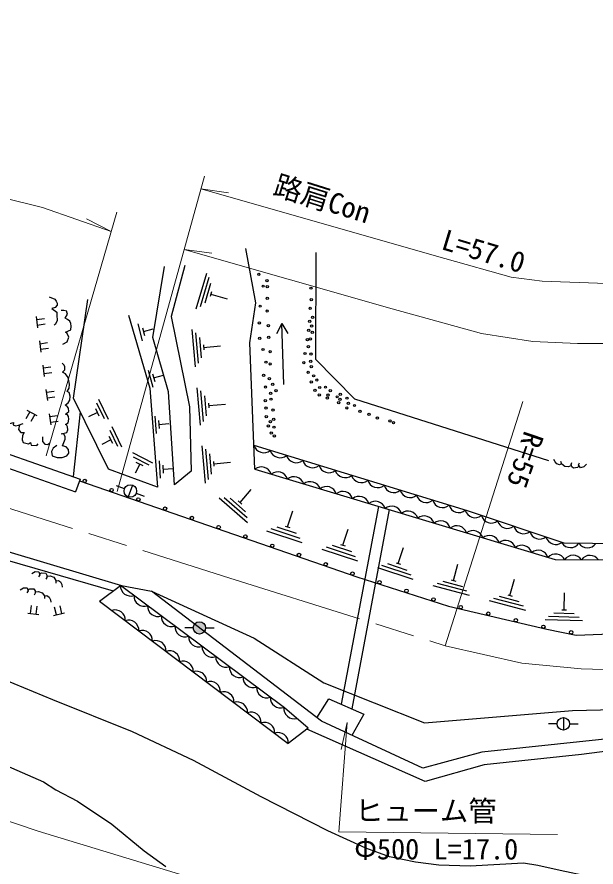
# Model space of a CAD drawing. Units: millimetres at full size, sheet at 1:1000; details may follow other scales. Extents: x 40000 to 680000, y 20000 to 380000.
# Drawn here: x 99710 to 150798, y 241971 to 316987 of the extents above; entities that cross this region are included whole.
import ezdxf
from ezdxf.enums import TextEntityAlignment as Align

# ---------------------------------------------------------------- set-up
doc = ezdxf.new("R2010")
doc.units = ezdxf.units.MM
doc.header["$LTSCALE"] = 1000
doc.linetypes.add('CHAIN', pattern=[18.5, 12, -1.5, 3.5, -1.5])
for name, color, linetype, lineweight in [('M-BGD', 7, 'Continuous', 25), ('M-BMK', 2, 'CHAIN', 13), ('M-STR-HTXT', 7, 'Continuous', 13)]:
    doc.layers.add(name, color=color, linetype=linetype, lineweight=lineweight)
doc.styles.add('ＭＳ ゴシック', font='')
doc.styles.get('ＭＳ ゴシック').set_extended_font_data('MS Gothic')

msp = doc.modelspace()

# ---------------------------------------------------------------- hatches: boundary and pattern name
at = {"layer": 'M-BGD'}
msp.add_hatch(color=256, dxfattribs=at).paths.add_polyline_path([(116355, 263072, -1), (115255, 263072, -0.41421), (115805, 263622, -0.41421)])

# ---------------------------------------------------------------- linework, layer by layer
for p, q in [((116422, 294359), (115496, 291192)), ((116626, 293987), (115868, 291396)), ((116788, 293471), (116282, 291743)), ((116882, 292724), (116764, 292321)), ((116823, 292523), (118263, 292102)), ((101397, 290546), (101531, 289555)), ((101430, 290298), (102124, 290392)), ((101497, 289803), (102191, 289896)), ((110376, 289901), (110761, 288406)), ((110772, 289567), (110946, 288890)), ((123088, 289927), (122607, 289038)), ((110859, 289228), (111724, 289452)), ((115138, 289397), (115423, 286109)), ((115463, 289124), (115696, 286434)), ((101686, 288404), (101820, 287413)), ((101720, 288156), (102414, 288250)), ((115801, 288702), (115956, 286908)), ((101787, 287661), (102480, 287754)), ((116159, 288040), (116195, 287622)), ((116177, 287831), (117672, 287960)), ((101976, 286262), (102110, 285271)), ((102009, 286014), (102703, 286108)), ((102076, 285519), (102770, 285612)), ((111274, 285810), (111682, 284320)), ((111675, 285482), (111860, 284807)), ((111767, 285144), (112629, 285381)), ((102265, 284120), (102399, 283129)), ((102298, 283872), (102992, 283966)), ((115583, 284263), (115868, 280976)), ((115908, 283990), (116141, 281300)), ((116245, 283568), (116401, 281775)), ((102365, 283377), (103059, 283470)), ((107427, 281523), (106753, 282913)), ((107793, 281456), (106927, 283242)), ((116604, 282906), (116640, 282488)), ((116622, 282697), (118116, 282827)), ((100829, 282129), (100501, 281510)), ((101491, 281777), (100608, 282246)), ((105273, 282154), (104669, 276425)), ((106820, 282087), (106016, 281697)), ((106973, 281772), (106668, 282402)), ((101271, 281894), (100942, 281276)), ((102554, 281978), (102688, 280987)), ((102588, 281730), (103281, 281824)), ((102655, 281235), (103348, 281328)), ((111861, 281760), (112001, 280222)), ((112198, 281367), (112262, 280670)), ((108973, 279024), (108106, 280811)), ((112230, 281018), (113120, 281100)), ((108152, 279341), (107847, 279971)), ((108606, 279092), (107933, 280481)), ((108000, 279656), (107196, 279266)), ((116028, 279129), (116312, 275842)), ((111692, 277606), (109924, 278509)), ((116352, 278856), (116585, 276167)), ((116690, 278434), (116845, 276641)), ((111359, 277439), (109984, 278142)), ((110847, 277364), (110224, 277682)), ((112242, 277825), (112348, 276284)), ((117049, 277772), (117085, 277354)), ((117067, 277563), (118561, 277693)), ((110535, 277523), (110129, 276727)), ((112570, 277424), (112618, 276726)), ((112594, 277075), (113486, 277137)), ((105273, 276213), (104881, 275093)), ((109191, 275344), (108487, 275602)), ((109897, 275671), (109518, 274638)), ((110224, 274965), (110928, 274707)), ((117979, 274577), (120017, 272806)), ((119392, 274144), (120375, 275277)), ((117556, 274547), (120047, 272383)), ((118515, 274508), (119874, 273328)), ((119233, 274282), (119550, 274007)), ((123570, 271987), (124041, 273411)), ((131597, 273793), (128320, 256343)), ((132542, 273509), (129243, 255937)), ((121721, 271651), (124854, 270614)), ((122100, 271842), (124663, 270994)), ((122622, 271985), (124330, 271420)), ((123371, 272053), (123770, 271921)), ((128462, 270368), (128934, 271792)), ((126992, 270223), (129556, 269375)), ((127514, 270366), (129223, 269801)), ((128263, 270434), (128662, 270302)), ((133355, 268749), (133826, 270173)), ((126613, 270032), (129746, 268996)), ((131884, 268604), (134448, 267756)), ((132406, 268747), (134115, 268182)), ((133155, 268815), (133554, 268683)), ((138229, 267260), (138614, 268710)), ((131505, 268413), (134638, 267377)), ((137282, 267201), (139022, 266739)), ((138026, 267314), (138432, 267206)), ((143209, 265937), (143595, 267387)), ((106987, 265422), (108834, 266826)), ((136403, 266814), (139593, 265967)), ((136770, 267027), (139380, 266334)), ((141751, 265704), (144360, 265011)), ((142263, 265878), (144002, 265416)), ((143006, 265991), (143412, 265883)), ((147987, 264666), (148028, 266165)), ((100906, 264346), (100987, 265041)), ((101402, 264288), (101484, 264983)), ((103180, 264233), (103021, 264915)), ((103667, 264347), (103508, 265029)), ((106987, 265422), (123649, 252883)), ((141384, 265491), (144573, 264644)), ((100657, 264375), (101650, 264259)), ((102936, 264177), (103910, 264403)), ((146621, 264103), (149320, 264029)), ((147079, 264390), (148878, 264341)), ((147777, 264671), (148196, 264660)), ((146312, 263811), (149611, 263721)), ((115255, 263072), (114505, 263072)), ((116355, 263072), (117105, 263072)), ((147918, 255153), (147918, 254053)), ((147368, 254603), (146618, 254603)), ((148468, 254603), (149218, 254603)), ((125407, 254218), (123649, 252883))]:
    msp.add_line(p, q, dxfattribs=at)
for points in [[(120704, 277071), (120267, 288231), (120795, 291767), (119903, 296553)], [(126077, 296209), (126061, 286788), (129483, 283303), (146601, 277844)], [(114530, 295059), (113316, 290555), (114936, 282595), (115074, 276906), (113613, 275697), (113066, 283894), (111692, 288707), (112734, 294964)], [(102558, 292285), (103044, 292075), (103163, 291895), (103255, 291720), (103242, 291558), (103086, 291355), (102773, 291260), (103211, 290941), (103233, 290700), (103263, 290176), (103079, 289861), (102974, 289795)], [(109557, 290664), (111425, 284219), (112097, 275496), (107790, 277090), (104686, 283335), (105956, 292050)], [(103767, 288110), (104127, 288324), (104274, 288718), (104150, 289066), (103981, 289179), (104449, 289367), (104485, 289707), (104455, 289943), (104367, 290148), (104164, 290299), (103953, 290419), (104175, 290750), (104120, 290936), (104093, 291040), (103854, 291092), (103594, 291073)], [(123239, 284539), (123088, 289927), (123618, 289066)], [(103228, 279160), (102899, 278937), (102746, 278639), (102801, 278247), (103249, 278121), (103707, 278105), (104111, 278246), (104276, 278485), (104240, 278810), (104037, 279061), (103735, 279127), (103947, 279717), (103947, 279975), (103829, 280156), (103610, 280203), (104119, 280322), (104186, 280541), (104174, 280827), (104088, 280999), (103975, 281032), (104225, 281181), (104292, 281502), (104261, 281741), (104159, 281863), (103979, 281945), (104277, 282182), (104261, 282460), (104135, 282625), (103955, 282730), (104218, 282938), (104367, 283177), (104406, 283518), (104316, 283855), (104124, 283937), (104308, 284233), (104339, 284582), (104214, 285174), (103987, 285491), (103712, 285640), (103928, 285858), (103928, 286124), (103865, 286269), (103693, 286437)], [(69833, 283894), (84481, 282740), (94695, 279918), (105273, 276213)], [(69829, 282703), (84275, 281565), (94340, 278785), (104881, 275093)], [(98413, 281592), (98594, 281341), (99063, 281116), (99392, 281186), (99372, 280987), (99572, 280907), (99851, 280957), (100261, 281126)], [(99941, 280993), (99837, 280572), (100046, 280328), (100356, 280308), (100191, 280052), (100172, 279668), (100261, 279449), (100710, 279324), (100900, 279444), (100960, 279189), (101449, 279179), (101574, 279319)], [(101958, 279941), (101970, 279514), (102158, 279275), (102428, 279259), (102614, 279400)], [(160443, 270414), (147983, 270565), (139448, 273399), (120622, 279172)], [(147769, 277571), (147564, 277463), (147343, 277546), (147185, 277741), (147086, 277945)], [(148640, 277397), (148359, 277287), (148034, 277316), (147783, 277529), (147708, 277747)], [(149322, 277370), (149179, 277235), (148821, 277158), (148666, 277291), (148615, 277502), (148659, 277675)], [(149973, 277533), (149739, 277281), (149430, 277206), (149268, 277453), (149342, 277654)], [(120704, 277071), (147208, 269096), (159967, 269013)], [(69805, 275659), (82242, 274792), (108919, 266801), (111579, 266304), (120631, 262153), (126785, 258224), (135657, 254690), (148714, 255791), (154938, 255928), (159079, 256732), (168547, 258270)], [(105217, 276053), (114985, 272678), (129696, 267579), (137790, 265004), (146455, 262948), (149053, 262444), (161098, 262901)], [(69802, 274696), (81419, 274088), (108196, 266341)], [(101031, 267862), (101326, 268039), (101643, 268026), (101731, 267744), (101605, 267571)], [(101701, 267839), (101877, 267929), (102243, 267905), (102354, 267734), (102346, 267517), (102255, 267364)], [(199103, 252857), (198689, 260883), (196259, 267292), (193670, 268364), (157682, 253904), (140718, 252101), (135525, 250700), (126583, 254829), (111579, 266304)], [(102350, 267626), (102650, 267654), (102955, 267536), (103138, 267263), (103150, 267033)], [(103140, 267219), (103367, 267266), (103557, 267125), (103654, 266895), (103693, 266671)], [(193800, 267339), (169569, 257677), (158126, 253004), (149513, 251900), (140944, 250993), (135720, 249525), (125287, 254126)], [(99994, 266425), (100281, 266614), (100599, 266614), (100698, 266336), (100579, 266158)], [(100664, 266429), (100836, 266527), (101202, 266517), (101321, 266351), (101321, 266134), (101237, 265976)], [(125407, 254218), (123327, 256005), (108834, 266826)], [(101321, 266242), (101620, 266283), (101929, 266177), (102123, 265911), (102144, 265682)], [(102127, 265867), (102352, 265923), (102547, 265791), (102653, 265564), (102702, 265342)], [(152532, 241110), (150122, 241121), (147627, 241648), (145676, 242108), (144409, 242298), (139695, 242051), (136920, 242130), (134868, 242399), (132589, 242871), (130481, 243644), (127125, 245160), (121245, 248178), (115276, 251367), (109893, 253886), (102878, 256734), (98614, 258501), (94450, 260089), (92289, 260502), (85479, 261807), (80465, 262477), (73680, 262858)], [(126166, 255148), (127239, 256818), (130325, 255462), (129268, 253590)], [(78020, 256307), (83087, 255835), (87681, 255092), (90586, 254417), (95894, 252174), (102055, 249484), (103137, 248788), (105059, 247791), (108081, 245765), (110933, 243386), (112848, 242006)]]:
    msp.add_lwpolyline(points, dxfattribs=at)
for centre, radius in [((121049, 294286), 100), ((121432, 293230), 100), ((121757, 293706), 100), ((121792, 293183), 100), ((125649, 293056), 100), ((121792, 292162), 100), ((125679, 292051), 100), ((121165, 291465), 100), ((121781, 291036), 100), ((125575, 291265), 100), ((125792, 290490), 100), ((121095, 289991), 100), ((121897, 289747), 100), ((125534, 290139), 100), ((125699, 289705), 100), ((121917, 288720), 100), ((125451, 289343), 100), ((125761, 289157), 100), ((121127, 288627), 100), ((125337, 288516), 100), ((125596, 288578), 100), ((121418, 287640), 100), ((122045, 287454), 100), ((125131, 287290), 100), ((125421, 287890), 100), ((125648, 287239), 100), ((121673, 286525), 100), ((125018, 286474), 100), ((125628, 286598), 100), ((122045, 286374), 100), ((125669, 286133), 100), ((121464, 285364), 100), ((121975, 285063), 100), ((125400, 285626), 100), ((125886, 285316), 100), ((121638, 284326), 100), ((122277, 284570), 100), ((125679, 284779), 100), ((126165, 284944), 100), ((126416, 284290), 100), ((126933, 284321), 100), ((122091, 283781), 100), ((122567, 284001), 100), ((125992, 284042), 100), ((126385, 283628), 100), ((127140, 283618), 100), ((127347, 284011), 100), ((127957, 283463), 100), ((128236, 283690), 100), ((121615, 283119), 100), ((122114, 283258), 100), ((127099, 283360), 100), ((128102, 282946), 100), ((128205, 283236), 100), ((128826, 283349), 100), ((128950, 282884), 100), ((121684, 282469), 100), ((122300, 282295), 100), ((128815, 282481), 100), ((129487, 282698), 100), ((129973, 282181), 100), ((121708, 281726), 100), ((122068, 281273), 100), ((122358, 281482), 100), ((130770, 281923), 100), ((131514, 281592), 100), ((132621, 281344), 100), ((121894, 280902), 100), ((122381, 280786), 100), ((132931, 281189), 100), ((122149, 280269), 100), ((122416, 280014), 100), ((105690, 276048), 150), ((108052, 275232), 150), ((109708, 275154), 550), ((110415, 274415), 150), ((112778, 273599), 150), ((115141, 272783), 150), ((117503, 271964), 150), ((119866, 271145), 150), ((122228, 270326), 150), ((124590, 269507), 150), ((126952, 268689), 150), ((129314, 267870), 150), ((131693, 267101), 150), ((134075, 266343), 150), ((136457, 265585), 150), ((138861, 264904), 150), ((141293, 264326), 150), ((115805, 263072), 550), ((143726, 263749), 150), ((146158, 263172), 150), ((148610, 262683), 150), ((147918, 254603), 550)]:
    msp.add_circle(centre, radius, dxfattribs=at)
for centre, start, end in [((121486, 279433), 196.80654, 309.09649), ((122921, 278993), 196.80654, 309.09649), ((124355, 278553), 196.80654, 309.09649), ((125789, 278114), 196.80654, 309.09649), ((121277, 276373), 17.10866, 129.39861), ((122714, 275941), 17.10866, 129.39861), ((127223, 277674), 196.80654, 309.09649), ((128657, 277234), 196.80654, 309.09649), ((124150, 275509), 17.10866, 129.39861), ((130091, 276794), 196.80654, 309.09649), ((131525, 276355), 196.80654, 309.09649), ((125587, 275076), 17.10866, 129.39861), ((127023, 274644), 17.10866, 129.39861), ((132959, 275915), 196.80654, 309.09649), ((128459, 274212), 17.10866, 129.39861), ((129896, 273780), 17.10866, 129.39861), ((134393, 275475), 196.80654, 309.09649), ((135827, 275035), 196.80654, 309.09649), ((131332, 273348), 17.10866, 129.39861), ((132769, 272915), 17.10866, 129.39861), ((137261, 274595), 196.80654, 309.09649), ((138695, 274156), 196.80654, 309.09649), ((134205, 272483), 17.10866, 129.39861), ((140137, 273700), 195.48836, 307.77831), ((135641, 272051), 17.10866, 129.39861), ((137078, 271619), 17.10866, 129.39861), ((141560, 273228), 195.48836, 307.77831), ((142984, 272755), 195.48836, 307.77831), ((138514, 271186), 17.10866, 129.39861), ((139950, 270754), 17.10866, 129.39861), ((144407, 272282), 195.48836, 307.77831), ((145831, 271810), 195.48836, 307.77831), ((141387, 270322), 17.10866, 129.39861), ((147255, 271337), 195.48836, 307.77831), ((142823, 269890), 17.10866, 129.39861), ((144260, 269458), 17.10866, 129.39861), ((148554, 271061), 213.16344, 325.45339), ((150054, 271043), 213.16344, 325.45339), ((145696, 269025), 17.10866, 129.39861), ((147232, 268689), 25.87211, 138.16206), ((148777, 268583), 33.48465, 145.77459), ((150277, 268573), 33.48465, 145.77459), ((109736, 266781), 177.10897, 289.39891), ((110938, 265883), 177.10897, 289.39891), ((112140, 264986), 177.10897, 289.39891), ((108365, 263756), 356.89002, 109.17997), ((113341, 264089), 177.10897, 289.39891), ((109564, 262854), 356.89002, 109.17997), ((110762, 261952), 356.89002, 109.17997), ((114543, 263191), 177.10897, 289.39891), ((111961, 261050), 356.89002, 109.17997), ((115745, 262294), 177.10897, 289.39891), ((116947, 261396), 177.10897, 289.39891), ((113159, 260148), 356.89002, 109.17997), ((118149, 260499), 177.10897, 289.39891), ((114358, 259246), 356.89002, 109.17997), ((119351, 259602), 177.10897, 289.39891), ((115556, 258344), 356.89002, 109.17997), ((116755, 257442), 356.89002, 109.17997), ((120553, 258704), 177.10897, 289.39891), ((117953, 256540), 356.89002, 109.17997), ((121755, 257807), 177.10897, 289.39891), ((122957, 256909), 177.10897, 289.39891), ((119152, 255638), 356.89002, 109.17997), ((124157, 255955), 173.18283, 285.47278), ((120350, 254736), 356.89002, 109.17997), ((121549, 253834), 356.89002, 109.17997), ((122747, 252932), 356.89002, 109.17997)]:
    msp.add_arc(centre, 903, start, end, dxfattribs=at)
at = {"layer": 'M-BMK'}
msp.add_lwpolyline([(69817, 279126), (77217, 278703), (83720, 277836), (89920, 276356), (93176, 275473), (118484, 267470), (137503, 261489), (144264, 259971), (149476, 259467), (154008, 259343)], dxfattribs=at)
at = {"layer": 'M-STR-HTXT'}
for p, q in [((108543, 275115), (116251, 302943)), ((115940, 301820), (118371, 301479)), ((102284, 278265), (108521, 299759)), ((108028, 298061), (105847, 299187)), ((114461, 296481), (116893, 296141)), ((137503, 261489), (144348, 283058)), ((128850, 254734), (128323, 252336))]:
    msp.add_line(p, q, dxfattribs=at)
for points in [[(296387, 340832), (281400, 334939), (264905, 328462), (247406, 321544), (220662, 311028), (197895, 302081), (176806, 293885), (172370, 292024), (168122, 290633), (165086, 289846), (160971, 288974), (157153, 288483), (152693, 288164), (149169, 288164), (145235, 288349), (140681, 289048), (132804, 291234), (114461, 296481)], [(108028, 298061), (101958, 300189), (98287, 301092), (93491, 302238), (88228, 303163), (84352, 303579), (77482, 304067), (69901, 304092)], [(158319, 293879), (151745, 293473), (146042, 293662), (143320, 294014), (137457, 295660), (115940, 301820)], [(128850, 254734), (128109, 245078), (147392, 244847)], [(69730, 253312), (76266, 252405), (84354, 250679), (91372, 248568), (101567, 245138), (115007, 241045), (128783, 236761), (138465, 233747), (143922, 232649), (149947, 232150), (154388, 232153), (158933, 232475), (164013, 233184), (170881, 235044), (180134, 238510), (193157, 243359), (200566, 246235)]]:
    msp.add_lwpolyline(points, dxfattribs=at)

# ---------------------------------------------------------------- texts
at = {"layer": 'M-STR-HTXT', "style": 'ＭＳ ゴシック'}
for s, rotation, p in [('路肩Con', 342.573, (122038, 300848)), ('L=57.0', 343.179, (136883, 295999)), ('R=55', 251.228, (143976, 280733)), ('ヒューム管', 359.813, (129525, 245485)), ('Φ500 L=17.0', 359.917, (129463, 242100))]:
    msp.add_text(s, height=1833, rotation=rotation, dxfattribs=at).set_placement(p, align=Align.BOTTOM_LEFT)

doc.saveas('drawing.dxf')
